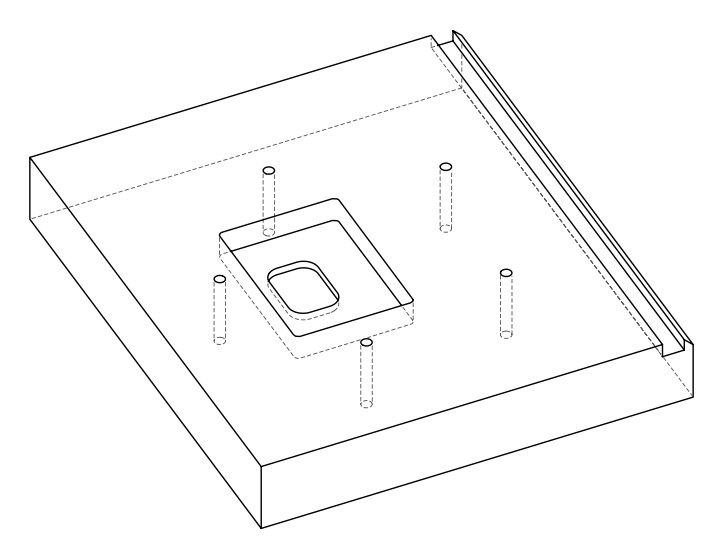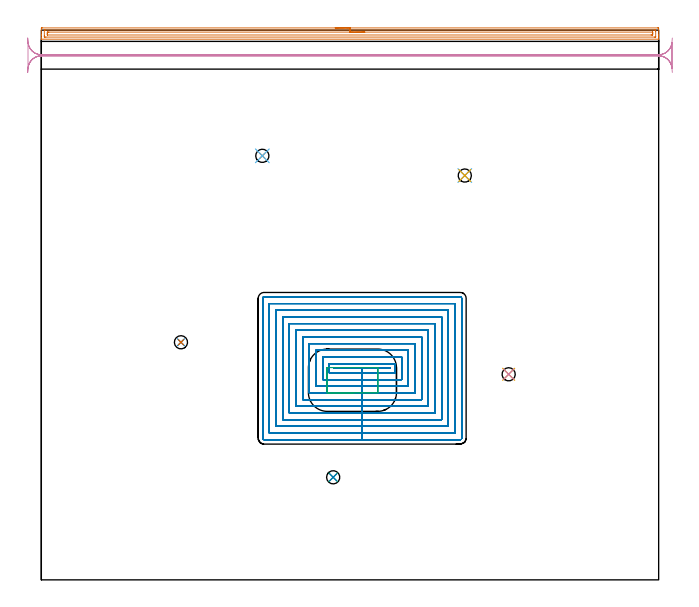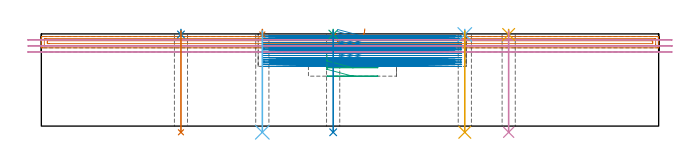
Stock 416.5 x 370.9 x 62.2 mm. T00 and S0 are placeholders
(PLAN: 14 operations, 5 tool changes, 115.7 min)
(1 AREA_MILL | FG_CHAMFER_SURFACE | UGT0205_001 | 10.2 min | 18401 mm3)
(2 MILL_RECTANGULAR_POCKET | POCKET_RECTANGULAR_STRAIGHT | UGT0201_014 | Follow Part, ap 1.5, ae 75% | 97.65 min | 314036 mm3)
(3 MILL_RECTANGULAR_POCKET_1 | POCKET_RECTANGULAR_STRAIGHT_1 | UGT0201_107 | Follow Part, ap 6.25, ae 75% | 0.69 min | 15591 mm3)
(4 MILL_RECTANGULAR_SLOT | SLOT_RECTANGULAR | UGT0201_100 | Follow Part, ap 4.5, ae 75% | 5.59 min | 94409 mm3)
(5 SPOT_DRILL | STEP1HOLE | NXT0321_9005460120000 | 0.03 min | 148 mm3)
(6 SPOT_DRILL_1 | STEP1HOLE_1 | NXT0321_9005460120000 | 0.03 min | 134 mm3)
(7 SPOT_DRILL_2 | STEP1HOLE_2 | NXT0321_9005460120000 | 0.03 min | 57 mm3)
(8 SPOT_DRILL_3 | STEP1HOLE_3 | NXT0321_9005460120000 | 0.03 min | 30 mm3)
(9 SPOT_DRILL_4 | STEP1HOLE_4 | NXT0321_9005460120000 | 0.03 min | 172 mm3)
(10 DRILL_THROUGH_HOLE_INTO_CENTER | STEP1HOLE | UGT0301_205 | 0.28 min | 3692 mm3)
(11 DRILL_THROUGH_HOLE_INTO_CENTER_1 | STEP1HOLE_1 | UGT0301_205 | 0.28 min | 3814 mm3)
(12 DRILL_THROUGH_HOLE_INTO_CENTER_2 | STEP1HOLE_2 | UGT0301_205 | 0.28 min | 3863 mm3)
(13 DRILL_THROUGH_HOLE_INTO_CENTER_3 | STEP1HOLE_3 | UGT0301_205 | 0.28 min | 3854 mm3)
(14 DRILL_THROUGH_HOLE_INTO_CENTER_4 | STEP1HOLE_4 | UGT0301_205 | 0.28 min | 3955 mm3)
(TOOL UGT0205_001 | Chamfer Mill 20 x 3 x 45 deg. | D20 FL50 Z2)
(TOOL UGT0201_014 | End mill 6 mm | D6 FL24 Z4)
(TOOL UGT0201_107 | End Mill 25 mm | D25 FL25 Z2)
(TOOL UGT0201_100 | End Mill 18 mm | D18 FL22 Z2)
(TOOL NXT0321_9005460120000 | NC Spot Drill, 142deg, 12mm, Carbide, Uncoated | D12 PA142 FL30 Z2)
(TOOL UGT0301_205 | Twist Drill 8.9 mm | D8.9 PA118 FL78 Z2)
(OP 1 AREA_MILL)
G17 G21 G94 G90
T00 M6
G54
G17 G0 G90 X198.25 Y372.4 S1061 M3
G43 Z72.2 H0
Z62.8
G94 G1 X198.288 Z61.928 F250.
X198.402 Z61.064
X198.591 Z60.212
X198.853 Z59.38
X199.187 Z58.574
X199.59 Z57.8
X200.059 Z57.064
X200.59 Z56.372
X201.179 Z55.729
X201.822 Z55.14
X202.514 Z54.608
X203.25 Z54.14
X204.024 Z53.737
X204.83 Z53.403
X205.662 Z53.141
X206.514 Z52.952
X207.379 Z52.838
X208.25 Z52.8
X415.886
X416.205 Y372.398 Z52.801
X416.49 Y372.393 Z52.804
X416.5 Y372.086 Z53.111
Y367.728 Z57.466
Y367.183 Z58.013
Y366.857 Z58.339
Y366.312 Z58.884
Y365.985 Z59.209
Y365.332 Z59.867
Y365.035 Z60.164
X416.498 Y364.916 Z60.276
X416.49 Y364.803 Z60.388
X416.333 Y364.8 Z60.4
X0.167
X0.01 Y364.803 Z60.388
X0.002 Y364.916 Z60.276
X0. Y365.035 Z60.164
Y365.332 Z59.868
Y365.985 Z59.209
Y367.184 Z58.013
Y367.728 Z57.466
Y371.814 Z53.383
X0.003 Y372.086 Z53.111
X0.01 Y372.393 Z52.804
X0.295 Y372.398 Z52.801
X0.614 Y372.4 Z52.8
X208.25
Y370.986 Z54.214
X413.442
X414.1 Y370.984 Z54.216
X414.338 Y370.982 Z54.218
X414.449 Y370.979 Z54.221
X414.491 Y370.972 Z54.228
X414.493 Y370.949 Z54.251
X414.498 Y370.826 Z54.374
X414.5 Y370.343 Z54.857
Y369.953 Z55.247
X414.499 Y366.467 Z58.733
X414.495 Y366.336 Z58.864
X414.49 Y366.234 Z58.966
X414.483 Y366.22 Z58.98
X414.469 Y366.218 Z58.982
X414.429 Y366.217 Z58.983
X414.1 Y366.215 Z58.985
X413.865 Y366.214 Z58.986
X3.058
X2.4 Y366.216 Z58.984
X2.162 Y366.218 Z58.982
X2.051 Y366.221 Z58.979
X2.009 Y366.228 Z58.972
X2.007 Y366.251 Z58.949
X2.002 Y366.374 Z58.826
X2. Y366.857 Z58.343
Y367.247 Z57.953
X2.001 Y370.733 Z54.467
X2.005 Y370.864 Z54.336
X2.01 Y370.967 Z54.233
X2.017 Y370.98 Z54.22
X2.031 Y370.982 Z54.218
X2.071 Y370.983 Z54.217
X2.4 Y370.985 Z54.215
X2.635 Y370.986 Z54.214
X208.25
Y369.572 Z55.628
X412.212 Y369.571 Z55.629
X412.314 Y369.57 Z55.63
X412.416 Y369.567 Z55.633
X412.477 Y369.565 Z55.635
X412.49 Y369.531 Z55.669
X412.493 Y369.472 Z55.728
X412.499 Y369.291 Z55.909
X412.5 Y368.6 Z56.6
X412.499 Y368.419 Z56.781
X412.492 Y367.728 Z57.472
X412.49 Y367.644 Z57.556
X412.41 Y367.635 Z57.565
X412.314 Y367.633 Z57.567
X411.523 Y367.629 Z57.571
X411.421
X4.288
X4.186 Y367.63 Z57.57
X4.084 Y367.633 Z57.567
X4.023 Y367.635 Z57.565
X4.01 Y367.669 Z57.531
X4.007 Y367.728 Z57.472
X4.002 Y367.909 Z57.291
X4. Y368.6 Z56.6
X4.001 Y368.781 Z56.419
X4.008 Y369.472 Z55.728
X4.01 Y369.556 Z55.644
X4.09 Y369.565 Z55.635
X4.186 Y369.567 Z55.633
X4.977 Y369.571 Z55.629
X5.079 Y369.572 Z55.628
X208.25
X209.122 Z55.666
X209.987 Z55.78
X210.838 Z55.969
X211.67 Z56.232
X212.476 Z56.565
X213.25 Z56.968
X213.986 Z57.437
X214.678 Z57.968
X215.321 Z58.557
X215.911 Z59.201
X216.442 Z59.893
X216.91 Z60.628
X217.313 Z61.402
X217.647 Z62.208
X217.909 Z63.04
X218.098 Z63.892
X218.212 Z64.757
X218.25 Z65.628
G0 Z72.2
M5
M2
(OP 2 MILL_RECTANGULAR_POCKET)
G17 G21 G94 G90
T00 M6
G54
G17 G0 G90 X199.805 Y142.6 S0 M3
G43 Z72.2 H0
Z65.2
G94 G1 X216.45 Z60.74 F250.
X235.6 F500.
Y142.9
X197.3
Y142.6
X216.45
Y139.6
X238.6
Y145.9
X194.3
Y139.6
X216.45
Y135.1
X243.1
Y150.4
X189.8
Y135.1
X216.45
Y130.6
X247.6
Y154.9
X185.3
Y130.6
X216.45
Y126.1
X252.1
Y159.4
X180.8
Y126.1
X216.45
Y121.6
X256.6
Y163.9
X176.3
Y121.6
X216.45
Y117.1
X261.1
Y168.4
X171.8
Y117.1
X216.45
Y112.6
X265.6
Y172.9
X167.3
Y112.6
X216.45
Y108.1
X270.1
Y177.4
X162.8
Y108.1
X216.45
Y103.6
X274.6
Y181.9
X158.3
Y103.6
X216.45
Y99.1
X279.1
Y186.4
X153.8
Y99.1
X216.45
Y94.6
X282.7
G3 X283.6 Y95.5 R0.9
G1 Y190.
G3 X282.7 Y190.9 R0.9
G1 X150.2
G3 X149.3 Y190. R0.9
G1 Y95.5
G3 X150.2 Y94.6 R0.9
G1 X216.45
X217.45
G0 X199.805 Y142.6 Z63.74
G1 X216.45 Z59.28 F250.
X235.6 F500.
Y142.9
X197.3
Y142.6
X216.45
Y139.6
X238.6
Y145.9
X194.3
Y139.6
X216.45
Y135.1
X243.1
Y150.4
X189.8
Y135.1
X216.45
Y130.6
X247.6
Y154.9
X185.3
Y130.6
X216.45
Y126.1
X252.1
Y159.4
X180.8
Y126.1
X216.45
Y121.6
X256.6
Y163.9
X176.3
Y121.6
X216.45
Y117.1
X261.1
Y168.4
X171.8
Y117.1
X216.45
Y112.6
X265.6
Y172.9
X167.3
Y112.6
X216.45
Y108.1
X270.1
Y177.4
X162.8
Y108.1
X216.45
Y103.6
X274.6
Y181.9
X158.3
Y103.6
X216.45
Y99.1
X279.1
Y186.4
X153.8
Y99.1
X216.45
Y94.6
X282.7
G3 X283.6 Y95.5 R0.9
G1 Y190.
G3 X282.7 Y190.9 R0.9
G1 X150.2
G3 X149.3 Y190. R0.9
G1 Y95.5
G3 X150.2 Y94.6 R0.9
G1 X216.45
X217.45
G0 X199.805 Y142.6 Z62.28
G1 X216.45 Z57.82 F250.
X235.6 F500.
Y142.9
X197.3
Y142.6
X216.45
Y139.6
X238.6
Y145.9
X194.3
Y139.6
X216.45
Y135.1
X243.1
Y150.4
X189.8
Y135.1
X216.45
Y130.6
X247.6
Y154.9
X185.3
Y130.6
X216.45
Y126.1
X252.1
Y159.4
X180.8
Y126.1
X216.45
Y121.6
X256.6
Y163.9
X176.3
Y121.6
X216.45
Y117.1
X261.1
Y168.4
X171.8
Y117.1
X216.45
Y112.6
X265.6
Y172.9
X167.3
Y112.6
X216.45
Y108.1
X270.1
Y177.4
X162.8
Y108.1
X216.45
Y103.6
X274.6
Y181.9
X158.3
Y103.6
X216.45
Y99.1
X279.1
Y186.4
X153.8
Y99.1
X216.45
Y94.6
X282.7
G3 X283.6 Y95.5 R0.9
G1 Y190.
G3 X282.7 Y190.9 R0.9
G1 X150.2
G3 X149.3 Y190. R0.9
G1 Y95.5
G3 X150.2 Y94.6 R0.9
G1 X216.45
X217.45
G0 X199.805 Y142.6 Z60.82
G1 X216.45 Z56.36 F250.
X235.6 F500.
Y142.9
X197.3
Y142.6
X216.45
Y139.6
X238.6
Y145.9
X194.3
Y139.6
X216.45
Y135.1
X243.1
Y150.4
X189.8
Y135.1
X216.45
Y130.6
X247.6
Y154.9
X185.3
Y130.6
X216.45
Y126.1
X252.1
Y159.4
X180.8
Y126.1
X216.45
Y121.6
X256.6
Y163.9
X176.3
Y121.6
X216.45
Y117.1
X261.1
Y168.4
X171.8
Y117.1
X216.45
Y112.6
X265.6
Y172.9
X167.3
Y112.6
X216.45
Y108.1
X270.1
Y177.4
X162.8
Y108.1
X216.45
Y103.6
X274.6
Y181.9
X158.3
Y103.6
X216.45
Y99.1
X279.1
Y186.4
X153.8
Y99.1
X216.45
Y94.6
X282.7
G3 X283.6 Y95.5 R0.9
G1 Y190.
G3 X282.7 Y190.9 R0.9
G1 X150.2
G3 X149.3 Y190. R0.9
G1 Y95.5
G3 X150.2 Y94.6 R0.9
G1 X216.45
X217.45
G0 X199.805 Y142.6 Z59.36
G1 X216.45 Z54.9 F250.
X235.6 F500.
Y142.9
X197.3
Y142.6
X216.45
Y139.6
X238.6
Y145.9
X194.3
Y139.6
X216.45
Y135.1
X243.1
Y150.4
X189.8
Y135.1
X216.45
Y130.6
X247.6
Y154.9
X185.3
Y130.6
X216.45
Y126.1
X252.1
Y159.4
X180.8
Y126.1
X216.45
Y121.6
X256.6
Y163.9
X176.3
Y121.6
X216.45
Y117.1
X261.1
Y168.4
X171.8
Y117.1
X216.45
Y112.6
X265.6
Y172.9
X167.3
Y112.6
X216.45
Y108.1
X270.1
Y177.4
X162.8
Y108.1
X216.45
Y103.6
X274.6
Y181.9
X158.3
Y103.6
X216.45
Y99.1
X279.1
Y186.4
X153.8
Y99.1
X216.45
Y94.6
X282.7
G3 X283.6 Y95.5 R0.9
G1 Y190.
G3 X282.7 Y190.9 R0.9
G1 X150.2
G3 X149.3 Y190. R0.9
G1 Y95.5
G3 X150.2 Y94.6 R0.9
G1 X216.45
X217.45
G0 X199.805 Y142.6 Z57.9
G1 X216.45 Z53.44 F250.
X235.6 F500.
Y142.9
X197.3
Y142.6
X216.45
Y139.6
X238.6
Y145.9
X194.3
Y139.6
X216.45
Y135.1
X243.1
Y150.4
X189.8
Y135.1
X216.45
Y130.6
X247.6
Y154.9
X185.3
Y130.6
X216.45
Y126.1
X252.1
Y159.4
X180.8
Y126.1
X216.45
Y121.6
X256.6
Y163.9
X176.3
Y121.6
X216.45
Y117.1
X261.1
Y168.4
X171.8
Y117.1
X216.45
Y112.6
X265.6
Y172.9
X167.3
Y112.6
X216.45
Y108.1
X270.1
Y177.4
X162.8
Y108.1
X216.45
Y103.6
X274.6
Y181.9
X158.3
Y103.6
X216.45
Y99.1
X279.1
Y186.4
X153.8
Y99.1
X216.45
Y94.6
X282.7
G3 X283.6 Y95.5 R0.9
G1 Y190.
G3 X282.7 Y190.9 R0.9
G1 X150.2
G3 X149.3 Y190. R0.9
G1 Y95.5
G3 X150.2 Y94.6 R0.9
G1 X216.45
X217.45
G0 X199.805 Y142.6 Z56.44
G1 X216.45 Z51.98 F250.
X235.6 F500.
Y142.9
X197.3
Y142.6
X216.45
Y139.6
X238.6
Y145.9
X194.3
Y139.6
X216.45
Y135.1
X243.1
Y150.4
X189.8
Y135.1
X216.45
Y130.6
X247.6
Y154.9
X185.3
Y130.6
X216.45
Y126.1
X252.1
Y159.4
X180.8
Y126.1
X216.45
Y121.6
X256.6
Y163.9
X176.3
Y121.6
X216.45
Y117.1
X261.1
Y168.4
X171.8
Y117.1
X216.45
Y112.6
X265.6
Y172.9
X167.3
Y112.6
X216.45
Y108.1
X270.1
Y177.4
X162.8
Y108.1
X216.45
Y103.6
X274.6
Y181.9
X158.3
Y103.6
X216.45
Y99.1
X279.1
Y186.4
X153.8
Y99.1
X216.45
Y94.6
X282.7
G3 X283.6 Y95.5 R0.9
G1 Y190.
G3 X282.7 Y190.9 R0.9
G1 X150.2
G3 X149.3 Y190. R0.9
G1 Y95.5
G3 X150.2 Y94.6 R0.9
G1 X216.45
X217.45
G0 X199.805 Y142.6 Z54.98
G1 X216.45 Z50.52 F250.
X235.6 F500.
Y142.9
X197.3
Y142.6
X216.45
Y139.6
X238.6
Y145.9
X194.3
Y139.6
X216.45
Y135.1
X243.1
Y150.4
X189.8
Y135.1
X216.45
Y130.6
X247.6
Y154.9
X185.3
Y130.6
X216.45
Y126.1
X252.1
Y159.4
X180.8
Y126.1
X216.45
Y121.6
X256.6
Y163.9
X176.3
Y121.6
X216.45
Y117.1
X261.1
Y168.4
X171.8
Y117.1
X216.45
Y112.6
X265.6
Y172.9
X167.3
Y112.6
X216.45
Y108.1
X270.1
Y177.4
X162.8
Y108.1
X216.45
Y103.6
X274.6
Y181.9
X158.3
Y103.6
X216.45
Y99.1
X279.1
Y186.4
X153.8
Y99.1
X216.45
Y94.6
X282.7
G3 X283.6 Y95.5 R0.9
G1 Y190.
G3 X282.7 Y190.9 R0.9
G1 X150.2
G3 X149.3 Y190. R0.9
G1 Y95.5
G3 X150.2 Y94.6 R0.9
G1 X216.45
X217.45
G0 X199.805 Y142.6 Z53.52
G1 X216.45 Z49.06 F250.
X235.6 F500.
Y142.9
X197.3
Y142.6
X216.45
Y139.6
X238.6
Y145.9
X194.3
Y139.6
X216.45
Y135.1
X243.1
Y150.4
X189.8
Y135.1
X216.45
Y130.6
X247.6
Y154.9
X185.3
Y130.6
X216.45
Y126.1
X252.1
Y159.4
X180.8
Y126.1
X216.45
Y121.6
X256.6
Y163.9
X176.3
Y121.6
X216.45
Y117.1
X261.1
Y168.4
X171.8
Y117.1
X216.45
Y112.6
X265.6
Y172.9
X167.3
Y112.6
X216.45
Y108.1
X270.1
Y177.4
X162.8
Y108.1
X216.45
Y103.6
X274.6
Y181.9
X158.3
Y103.6
X216.45
Y99.1
X279.1
Y186.4
X153.8
Y99.1
X216.45
Y94.6
X282.7
G3 X283.6 Y95.5 R0.9
G1 Y190.
G3 X282.7 Y190.9 R0.9
G1 X150.2
G3 X149.3 Y190. R0.9
G1 Y95.5
G3 X150.2 Y94.6 R0.9
G1 X216.45
X217.45
G0 X199.805 Y142.6 Z52.06
G1 X216.45 Z47.6 F250.
X235.6 F500.
Y142.9
X197.3
Y142.6
X216.45
Y139.6
X238.6
Y145.9
X194.3
Y139.6
X216.45
Y135.1
X243.1
Y150.4
X189.8
Y135.1
X216.45
Y130.6
X247.6
Y154.9
X185.3
Y130.6
X216.45
Y126.1
X252.1
Y159.4
X180.8
Y126.1
X216.45
Y121.6
X256.6
Y163.9
X176.3
Y121.6
X216.45
Y117.1
X261.1
Y168.4
X171.8
Y117.1
X216.45
Y112.6
X265.6
Y172.9
X167.3
Y112.6
X216.45
Y108.1
X270.1
Y177.4
X162.8
Y108.1
X216.45
Y103.6
X274.6
Y181.9
X158.3
Y103.6
X216.45
Y99.1
X279.1
Y186.4
X153.8
Y99.1
X216.45
Y94.6
X282.7
G3 X283.6 Y95.5 R0.9
G1 Y190.
G3 X282.7 Y190.9 R0.9
G1 X150.2
G3 X149.3 Y190. R0.9
G1 Y95.5
G3 X150.2 Y94.6 R0.9
G1 X216.45
X217.45
G0 X199.805 Y142.6 Z50.6
G1 X216.45 Z46.14 F250.
X235.6 F500.
Y142.9
X197.3
Y142.6
X216.45
Y139.6
X238.6
Y145.9
X194.3
Y139.6
X216.45
Y135.1
X243.1
Y150.4
X189.8
Y135.1
X216.45
Y130.6
X247.6
Y154.9
X185.3
Y130.6
X216.45
Y126.1
X252.1
Y159.4
X180.8
Y126.1
X216.45
Y121.6
X256.6
Y163.9
X176.3
Y121.6
X216.45
Y117.1
X261.1
Y168.4
X171.8
Y117.1
X216.45
Y112.6
X265.6
Y172.9
X167.3
Y112.6
X216.45
Y108.1
X270.1
Y177.4
X162.8
Y108.1
X216.45
Y103.6
X274.6
Y181.9
X158.3
Y103.6
X216.45
Y99.1
X279.1
Y186.4
X153.8
Y99.1
X216.45
Y94.6
X282.7
G3 X283.6 Y95.5 R0.9
G1 Y190.
G3 X282.7 Y190.9 R0.9
G1 X150.2
G3 X149.3 Y190. R0.9
G1 Y95.5
G3 X150.2 Y94.6 R0.9
G1 X216.45
X217.45
G0 X199.805 Y142.6 Z49.14
G1 X216.45 Z44.68 F250.
X235.6 F500.
Y142.9
X197.3
Y142.6
X216.45
Y139.6
X238.6
Y145.9
X194.3
Y139.6
X216.45
Y135.1
X243.1
Y150.4
X189.8
Y135.1
X216.45
Y130.6
X247.6
Y154.9
X185.3
Y130.6
X216.45
Y126.1
X252.1
Y159.4
X180.8
Y126.1
X216.45
Y121.6
X256.6
Y163.9
X176.3
Y121.6
X216.45
Y117.1
X261.1
Y168.4
X171.8
Y117.1
X216.45
Y112.6
X265.6
Y172.9
X167.3
Y112.6
X216.45
Y108.1
X270.1
Y177.4
X162.8
Y108.1
X216.45
Y103.6
X274.6
Y181.9
X158.3
Y103.6
X216.45
Y99.1
X279.1
Y186.4
X153.8
Y99.1
X216.45
Y94.6
X282.7
G3 X283.6 Y95.5 R0.9
G1 Y190.
G3 X282.7 Y190.9 R0.9
G1 X150.2
G3 X149.3 Y190. R0.9
G1 Y95.5
G3 X150.2 Y94.6 R0.9
G1 X216.45
X217.45
G0 X199.805 Y142.6 Z47.68
G1 X216.45 Z43.22 F250.
X235.6 F500.
Y142.9
X197.3
Y142.6
X216.45
Y139.6
X238.6
Y145.9
X194.3
Y139.6
X216.45
Y135.1
X243.1
Y150.4
X189.8
Y135.1
X216.45
Y130.6
X247.6
Y154.9
X185.3
Y130.6
X216.45
Y126.1
X252.1
Y159.4
X180.8
Y126.1
X216.45
Y121.6
X256.6
Y163.9
X176.3
Y121.6
X216.45
Y117.1
X261.1
Y168.4
X171.8
Y117.1
X216.45
Y112.6
X265.6
Y172.9
X167.3
Y112.6
X216.45
Y108.1
X270.1
Y177.4
X162.8
Y108.1
X216.45
Y103.6
X274.6
Y181.9
X158.3
Y103.6
X216.45
Y99.1
X279.1
Y186.4
X153.8
Y99.1
X216.45
Y94.6
X282.7
G3 X283.6 Y95.5 R0.9
G1 Y190.
G3 X282.7 Y190.9 R0.9
G1 X150.2
G3 X149.3 Y190. R0.9
G1 Y95.5
G3 X150.2 Y94.6 R0.9
G1 X216.45
X217.45
G0 X199.805 Y142.6 Z46.22
G1 X216.45 Z41.76 F250.
X235.6 F500.
Y142.9
X197.3
Y142.6
X216.45
Y139.6
X238.6
Y145.9
X194.3
Y139.6
X216.45
Y135.1
X243.1
Y150.4
X189.8
Y135.1
X216.45
Y130.6
X247.6
Y154.9
X185.3
Y130.6
X216.45
Y126.1
X252.1
Y159.4
X180.8
Y126.1
X216.45
Y121.6
X256.6
Y163.9
X176.3
Y121.6
X216.45
Y117.1
X261.1
Y168.4
X171.8
Y117.1
X216.45
Y112.6
X265.6
Y172.9
X167.3
Y112.6
X216.45
Y108.1
X270.1
Y177.4
X162.8
Y108.1
X216.45
Y103.6
X274.6
Y181.9
X158.3
Y103.6
X216.45
Y99.1
X279.1
Y186.4
X153.8
Y99.1
X216.45
Y94.6
X282.7
G3 X283.6 Y95.5 R0.9
G1 Y190.
G3 X282.7 Y190.9 R0.9
G1 X150.2
G3 X149.3 Y190. R0.9
G1 Y95.5
G3 X150.2 Y94.6 R0.9
G1 X216.45
X217.45
G0 X199.805 Y142.6 Z44.76
G1 X216.45 Z40.3 F250.
X235.6 F500.
Y142.9
X197.3
Y142.6
X216.45
Y139.6
X238.6
Y145.9
X194.3
Y139.6
X216.45
Y135.1
X243.1
Y150.4
X189.8
Y135.1
X216.45
Y130.6
X247.6
Y154.9
X185.3
Y130.6
X216.45
Y126.1
X252.1
Y159.4
X180.8
Y126.1
X216.45
Y121.6
X256.6
Y163.9
X176.3
Y121.6
X216.45
Y117.1
X261.1
Y168.4
X171.8
Y117.1
X216.45
Y112.6
X265.6
Y172.9
X167.3
Y112.6
X216.45
Y108.1
X270.1
Y177.4
X162.8
Y108.1
X216.45
Y103.6
X274.6
Y181.9
X158.3
Y103.6
X216.45
Y99.1
X279.1
Y186.4
X153.8
Y99.1
X216.45
Y94.6
X282.7
G3 X283.6 Y95.5 R0.9
G1 Y190.
G3 X282.7 Y190.9 R0.9
G1 X150.2
G3 X149.3 Y190. R0.9
G1 Y95.5
G3 X150.2 Y94.6 R0.9
G1 X216.45
X217.45
G0 Z72.2
M5
M2
(OP 3 MILL_RECTANGULAR_POCKET_1)
G17 G21 G94 G90
T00 M6
G54
G17 G0 G90 X192.7 Y141.551 S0 M3
G43 Z72.2 H0
Z48.1
G94 G1 Y126.4 Z44.04 F250.
Y126.355 Z44.028
X192.755 Y126.255 Z43.998
X192.855 Y126.2 Z43.967
X192.9 Z43.955
X209.9 Z39.4
X226.9 F500.
G3 X227.1 Y126.4 R0.2
G1 Y143.
G3 X226.9 Y143.2 R0.2
G1 X192.9
G3 X192.7 Y143. R0.2
G1 Y126.4
G3 X192.9 Y126.2 R0.2
G1 X209.9
X210.9
G0 X192.7 Y141.551 Z42.4
G1 Y126.4 Z38.34 F250.
Y126.355 Z38.328
X192.755 Y126.255 Z38.298
X192.855 Y126.2 Z38.267
X192.9 Z38.255
X209.9 Z33.7
X226.9 F500.
G3 X227.1 Y126.4 R0.2
G1 Y143.
G3 X226.9 Y143.2 R0.2
G1 X192.9
G3 X192.7 Y143. R0.2
G1 Y126.4
G3 X192.9 Y126.2 R0.2
G1 X209.9
X210.9
G0 Z72.2
M5
M2
(OP 4 MILL_RECTANGULAR_SLOT)
G17 G21 G94 G90
T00 M6
G54
G17 G0 G90 X-9.215 Y342.344 S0 M3
G43 Z72.2 H0
Z58.133
G94 G1 X-8.97 Y345.334 F250.
G2 X0. Y353.6 R9. F500.
G1 X416.5
G2 X425.47 Y345.334 R9.
G1 X425.5
Y362.566
X425.47
G2 X416.5 Y354.3 R9.
G1 X0.
G2 X-8.97 Y362.566 R9.
G1 X-9.215 Y365.556 F250.
G0 Z72.2
X425.715
Z54.067
G1 X425.47 Y362.566
G2 X416.5 Y354.3 R9. F500.
G1 X0.
G2 X-8.97 Y362.566 R9.
G1 X-9.
Y345.334
X-8.97
G2 X0. Y353.6 R9.
G1 X416.5
G2 X425.47 Y345.334 R9.
G1 X425.715 Y342.344 F250.
G0 Z72.2
X-9.215
Z50.
G1 X-8.97 Y345.334
G2 X0. Y353.6 R9. F500.
G1 X416.5
G2 X425.47 Y345.334 R9.
G1 X425.5
Y362.566
X425.47
G2 X416.5 Y354.3 R9.
G1 X0.
G2 X-8.97 Y362.566 R9.
G1 X-9.215 Y365.556 F250.
G0 Z72.2
M5
M2
(OP 5 SPOT_DRILL)
G17 G21 G94 G90
T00 M6
G54
G17 G0 G90 X315.3 Y138.7 S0 M3
G43 Z72.2 H0
G94 G81 G98 Z61.817 F250. R65.2
G80
M5
M2
(OP 6 SPOT_DRILL_1)
G17 G21 G94 G90
T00 M6
G54
G17 G0 G90 X285.7 Y272.8 S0 M3
G43 Z72.2 H0
G94 G81 G98 Z61.817 F250. R65.2
G80
M5
M2
(OP 7 SPOT_DRILL_2)
G17 G21 G94 G90
T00 M6
G54
G17 G0 G90 X149.1 Y286.1 S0 M3
G43 Z72.2 H0
G94 G81 G98 Z61.817 F250. R65.2
G80
M5
M2
(OP 8 SPOT_DRILL_3)
G17 G21 G94 G90
T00 M6
G54
G17 G0 G90 X94.2 Y160.3 S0 M3
G43 Z72.2 H0
G94 G81 G98 Z61.817 F250. R65.2
G80
M5
M2
(OP 9 SPOT_DRILL_4)
G17 G21 G94 G90
T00 M6
G54
G17 G0 G90 X196.9 Y69.2 S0 M3
G43 Z72.2 H0
G94 G81 G98 Z61.817 F250. R65.2
G80
M5
M2
(OP 10 DRILL_THROUGH_HOLE_INTO_CENTER)
G17 G21 G94 G90
T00 M6
G54
G17 G0 G90 X315.3 Y138.7 S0 M3
G43 Z72.2 H0
G94 G73 G98 Z-4.174 F250. Q8.297 R64.2
G80
M5
M2
(OP 11 DRILL_THROUGH_HOLE_INTO_CENTER_1)
G17 G21 G94 G90
T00 M6
G54
G17 G0 G90 X285.7 Y272.8 S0 M3
G43 Z72.2 H0
G94 G73 G98 Z-4.174 F250. Q8.297 R64.2
G80
M5
M2
(OP 12 DRILL_THROUGH_HOLE_INTO_CENTER_2)
G17 G21 G94 G90
T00 M6
G54
G17 G0 G90 X149.1 Y286.1 S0 M3
G43 Z72.2 H0
G94 G73 G98 Z-4.174 F250. Q8.297 R64.2
G80
M5
M2
(OP 13 DRILL_THROUGH_HOLE_INTO_CENTER_3)
G17 G21 G94 G90
T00 M6
G54
G17 G0 G90 X94.2 Y160.3 S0 M3
G43 Z72.2 H0
G94 G73 G98 Z-4.174 F250. Q8.297 R64.2
G80
M5
M2
(OP 14 DRILL_THROUGH_HOLE_INTO_CENTER_4)
G17 G21 G94 G90
T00 M6
G54
G17 G0 G90 X196.9 Y69.2 S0 M3
G43 Z72.2 H0
G94 G73 G98 Z-4.174 F250. Q8.297 R64.2
G80
M5
M2
